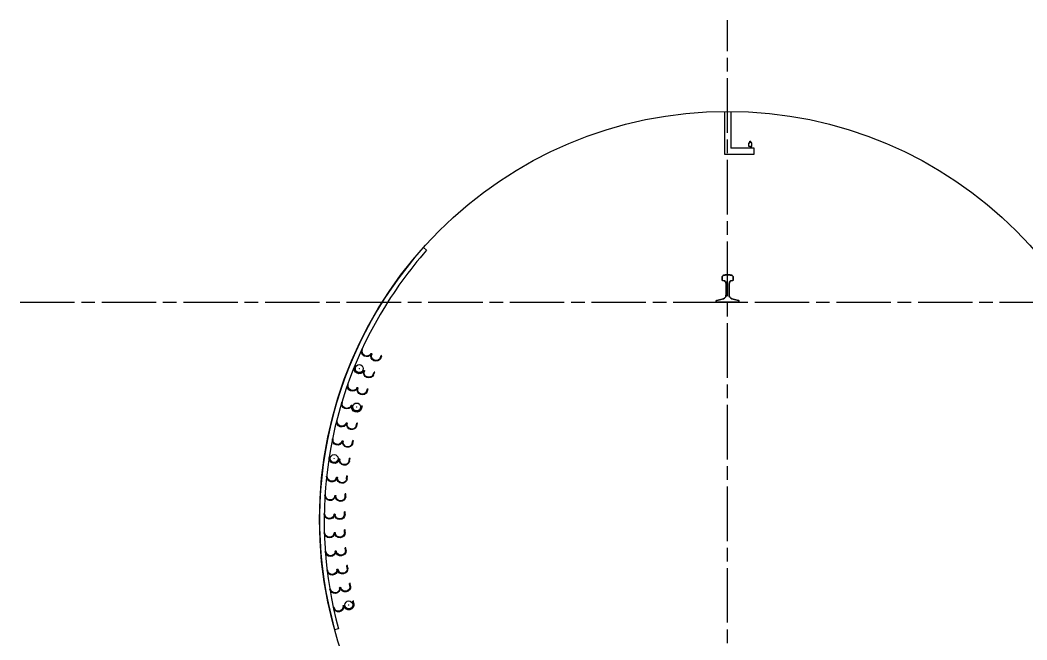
# Model space of a CAD drawing. Header units: millimetres. Extents: x -4681 to 6023, y -3382 to 3303.
# Drawn here: x -4681 to 1979, y -795 to 3303 of the extents above; entities that cross this region are included whole.
import ezdxf

# ---------------------------------------------------------------- set-up
doc = ezdxf.new("R2010")
doc.units = ezdxf.units.MM
doc.header["$PDMODE"] = 3
doc.linetypes.add('ACAD_ISO08W100', pattern=[36, 24, -3, 6, -3])
for name, color, linetype in [('#Rails1', 103, 'Continuous'), ('#Rails2', 103, 'Continuous'), ('OUTLINE', 4, 'Continuous'), ('Оси', 9, 'ACAD_ISO08W100')]:
    doc.layers.add(name, color=color, linetype=linetype)

# ---------------------------------------------------------------- blocks, each defined once
blk = doc.blocks.new('*U35')
at = {"layer": 'OUTLINE'}
for p, q in [((259.4, -16.5), (260.3, -12.6)), ((231.1, -148.6), (231.4, -144.1)), ((249.3, -149.9), (231.1, -148.6)), ((249.6, -145.9), (231.4, -144.1))]:
    blk.add_line(p, q, dxfattribs=at)
for centre, radius, start, end in [((256.7, -46.9), 30.5, 270.83496, 84.91139), ((256.7, -46.9), 34.5, 270.83496, 84.91139), ((251.5, -115.5), 34.5, 266.38787, 80.46429), ((251.5, -115.5), 30.5, 266.38787, 80.46429), ((256.7, -81.4), 3.98, 84.04489, 267.25437)]:
    blk.add_arc(centre, radius, start, end, dxfattribs=at)
blk = doc.blocks.new('*U36')
at = {"layer": 'OUTLINE', "color": 0, "linetype": 'ByBlock', "lineweight": -2, "transparency": 16777216}
for p, rotation in [((2298.3, 1357.1), 300.3973429197022), ((2359, 1247.9), 297.7449556863426), ((2414.6, 1135.9), 295.092568452983), ((2465, 1021.5), 292.4401812196236), ((2510, 904.9), 289.787793986264), ((2549.6, 786.4), 287.1354067529047), ((2583.7, 666.1), 284.4830195195451), ((2612.1, 544.4), 281.8306322861856), ((2634.9, 421.5), 279.1782450528259), ((2652, 297.7), 276.5258578194664), ((2663.3, 173.2), 273.8734705861072), ((2668.9, 48.4), 271.2210833527477), ((2668.6, -76.6), 268.5686961193881), ((2662.6, -201.5), 265.9163088860284), ((2650.8, -325.9), 263.2639216526687)]:
    blk.add_blockref('*U35', p, dxfattribs=dict(at, rotation=rotation))

msp = doc.modelspace()

# ---------------------------------------------------------------- linework, layer by layer
at = {"layer": '#Rails1'}
for p, q in [((-38.6, 1600.1), (-34.4, 1604.4)), ((-34.4, 1600.1), (-38.6, 1604.4)), ((-26.7, 1614.1), (-22.5, 1618.4)), ((-22.5, 1614.1), (-26.7, 1618.4)), ((-16.1, 1615.7), (-11.9, 1619.9)), ((-11.9, 1615.7), (-16.1, 1619.9)), ((-2.1, 1615.8), (2.1, 1620.1)), ((2.1, 1615.8), (-2.1, 1620.1)), ((11.9, 1615.7), (16.1, 1619.9)), ((16.1, 1615.7), (11.9, 1619.9)), ((22.5, 1614.1), (26.7, 1618.4)), ((26.7, 1614.1), (22.5, 1618.4)), ((34.4, 1600.1), (38.6, 1604.4)), ((38.6, 1600.1), (34.4, 1604.4)), ((-39.5, 1582.5), (-35.3, 1586.7)), ((-35.3, 1582.5), (-39.5, 1586.7)), ((-37.3, 1579.6), (-33, 1583.8)), ((-33, 1579.6), (-37.3, 1583.8)), ((-22.3, 1575.9), (-18, 1580.1)), ((-18, 1575.9), (-22.3, 1580.1)), ((-14.3, 1566.6), (-10, 1570.8)), ((-10, 1566.6), (-14.3, 1570.8)), ((10, 1566.6), (14.3, 1570.8)), ((14.3, 1566.6), (10, 1570.8)), ((18, 1575.9), (22.3, 1580.1)), ((22.3, 1575.9), (18, 1580.1)), ((33, 1579.6), (37.3, 1583.8)), ((37.3, 1579.6), (33, 1583.8)), ((35.3, 1582.5), (39.5, 1586.7)), ((39.5, 1582.5), (35.3, 1586.7)), ((-13.1, 1478.7), (-8.8, 1482.9)), ((-8.8, 1478.7), (-13.1, 1482.9)), ((-11.1, 1518.3), (-6.9, 1522.6)), ((-6.9, 1518.3), (-11.1, 1522.6)), ((6.9, 1518.3), (11.1, 1522.6)), ((11.1, 1518.3), (6.9, 1522.6)), ((8.8, 1478.7), (13.1, 1482.9)), ((13.1, 1478.7), (8.8, 1482.9)), ((-77.1, 1443.9), (-72.9, 1448.1)), ((-72.9, 1443.9), (-77.1, 1448.1)), ((-77.1, 1437.8), (-72.9, 1442.1)), ((-74.3, 1439.2), (-77.1, 1442.1)), ((-75.1, 1435.8), (-70.9, 1440.1)), ((-74, 1447.8), (-69.8, 1452.1)), ((-69.8, 1447.8), (-74, 1452.1)), ((-70.9, 1435.8), (-73.8, 1438.8)), ((-30.3, 1458.8), (-26.1, 1463)), ((-26.1, 1458.8), (-30.3, 1463)), ((-2.1, 1435.8), (2.1, 1440.1)), ((2.1, 1435.8), (-2.1, 1440.1)), ((26.1, 1458.8), (30.3, 1463)), ((30.3, 1458.8), (26.1, 1463)), ((69.8, 1447.8), (74, 1452.1)), ((74, 1447.8), (69.8, 1452.1)), ((70.9, 1435.8), (75.1, 1440.1)), ((75.1, 1435.8), (70.9, 1440.1)), ((72.9, 1443.9), (77.1, 1448.1)), ((77.1, 1443.9), (72.9, 1448.1)), ((72.9, 1437.8), (77.1, 1442.1)), ((77.1, 1437.8), (72.9, 1442.1))]:
    msp.add_line(p, q, dxfattribs=at)
at = {"layer": '#Rails1', "lineweight": 35}
msp.add_lwpolyline([(-75, 1439.9), (-75, 1446, -0.353171), (-71.9, 1450), (-28.2, 1460.9, 0.284451), (-11, 1480.8, 0.024829), (-9, 1520.4, 0.032697), (-12.2, 1568.7, 0.274884), (-20.2, 1578), (-35.1, 1581.7, -0.341702), (-37.4, 1584.6), (-36.5, 1602.2, -0.342314), (-24.6, 1616.2, -0.044735), (-14, 1617.8, -0.007007), (0, 1617.9, -0.007007), (14, 1617.8, -0.044735), (24.6, 1616.2, -0.342314), (36.5, 1602.2), (37.4, 1584.6, -0.342112), (35.1, 1581.7), (20.2, 1578, 0.274884), (12.2, 1568.7, 0.032697), (9, 1520.4, 0.024829), (11, 1480.8, 0.284451), (28.2, 1460.9), (71.9, 1450, -0.353171), (75, 1446), (75, 1439.9, -0.414214), (73, 1437.9), (-73, 1437.9, -0.414214)], format="xyb", close=True, dxfattribs=at)
at = {"layer": '#Rails2'}
for centre in [(-2437, 998.8), (-2454.3, 745), (-2603.1, 403.9), (-2506.4, -564.2)]:
    msp.add_circle(centre, 26, dxfattribs=at)
for p in [(-2437, 998.8), (-2454.3, 745), (-2603.1, 403.9), (-2506.4, -564.2)]:
    msp.add_point(p, dxfattribs=at)
msp.add_circle((0, 0), 2700)
at = {"layer": 'OUTLINE'}
for p, q in [((-20, 2700), (-20, 2417)), ((20, 2700), (20, 2457)), ((140, 2467.6), (140, 2492.6)), ((140, 2492.6), (146, 2492.6)), ((150, 2467.6), (140, 2467.6)), ((146, 2492.6), (146, 2502.6)), ((146, 2502.6), (154, 2502.6)), ((150, 2457), (150, 2467.6)), ((150, 2467.6), (160, 2467.6)), ((154, 2492.6), (154, 2502.6)), ((160, 2492.6), (154, 2492.6)), ((160, 2467.6), (160, 2492.6)), ((-20, 2417), (175, 2417)), ((175, 2457), (20, 2457)), ((175, 2417), (175, 2457)), ((-1992, 1780.8), (-2012.9, 1799.5)), ((-2328.8, 1366.2), (-2328.8, 1366.2)), ((-2573.9, -721.3), (-2599.9, -728.4))]:
    msp.add_line(p, q, dxfattribs=at)
for centre, radius, start, end in [((0, 0), 2700, 138.19684, 195.65261), ((68.4, -31.3), 2743.9, 138.66746, 149.6018), ((30.7, -9.2), 2700.2, 149.60266, 195.29122)]:
    msp.add_arc(centre, radius, start, end, dxfattribs=at)
for p in [(150, 2502.6), (-2419.2, 1126.2)]:
    msp.add_point(p, dxfattribs=at)
at = {"layer": 'Оси', "ltscale": 15}
for p, q in [((0, -3381.6), (0, 3303.1)), ((-4680.6, 1437.9), (6023.2, 1437.9))]:
    msp.add_line(p, q, dxfattribs=at)

# ---------------------------------------------------------------- block references
at = {"layer": 'OUTLINE', "xscale": -1}
msp.add_blockref('*U36', (0, 0), dxfattribs=at)

doc.saveas('drawing.dxf')
